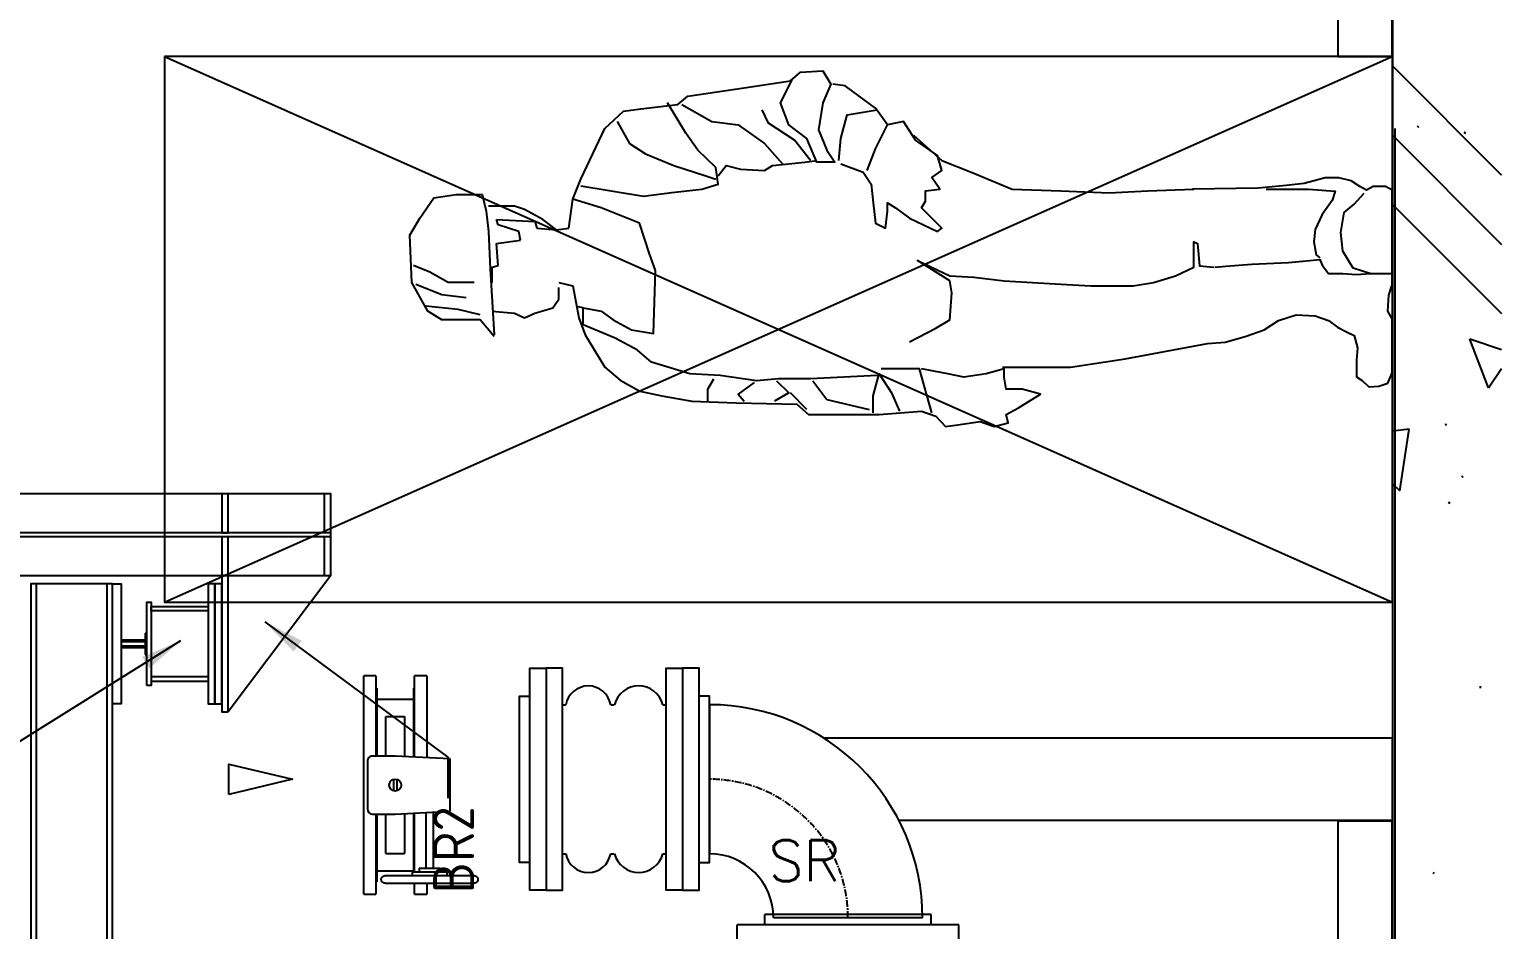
# Model space of a CAD drawing. Extents: x -181672 to 290600, y -29000 to 395522.
# Drawn here: x -7202 to -4504, y 38126 to 39776 of the extents above; entities that cross this region are included whole.
import ezdxf

# ---------------------------------------------------------------- set-up
doc = ezdxf.new("R2010")
doc.units = 0
doc.header["$LTSCALE"] = 10
doc.linetypes.add('XFM7P20PCW$0$CENTER', pattern=[2, 1.25, -0.25, 0.25, -0.25])
doc.linetypes.add('XFM7P20PCW$0$HIDDEN', pattern=[9.525, 6.35, -3.175])
doc.layers.add('XFM7P20PCW$0$A-FLOR-1', color=252, linetype='Continuous', lineweight=9)
for name, color, linetype in [('XFM7P20PCW$0$C.EQ', 252, 'Continuous'), ('XFM7P20PCW$0$M-CWTR-VAVE', 252, 'Continuous'), ('XFM7P20PCW$0$P-PCWR-20.7-P', 252, 'Continuous'), ('XFM7P20PCW$0$SH-LINE-10', 252, 'Continuous'), ('XFM7P20PCW$0$SH-LINE-130', 252, 'Continuous'), ('XFM7P20PCW$0$SH-LINE-170', 252, 'Continuous'), ('XFM7P20PCW$0$SH-LINE-252', 252, 'Continuous'), ('XFM7P20PCW$0$SH-TEXT', 252, 'Continuous')]:
    doc.layers.add(name, color=color, linetype=linetype)
doc.styles.add('XFM7P20PCW$0$aa-txt', font='isocp.shx', dxfattribs={"bigfont": 'chineset'})
doc.styles.add('XFM7P20PCW$0$Standard', font='txt.shx', dxfattribs={"bigfont": 'chineset.shx'})
doc.dimstyles.new('XFM7P20PCW$0$adim-5', dxfattribs={"dimscale": 10, "dimtxt": 0.25, "dimasz": 0.25, "dimexe": 0.1, "dimexo": 0.5, "dimgap": 0.15, "dimtad": 0, "dimdec": 4, "dimlfac": 5, "dimdsep": 46, "dimtxsty": 'XFM7P20PCW$0$aa-txt', "dimcen": 2.5, "dimclrd": 3, "dimclre": 3, "dimclrt": 256, "dimadec": 0, "dimazin": 0, "dimtfac": 1, "dimtdec": 4, "dimtmove": 0, "dimatfit": 3, "dimfxl": 1, "dimtolj": 1, "dimtzin": 0, "dimarcsym": 0})
pattern_1 = [(135, (-3620.4, 35032), (-898.03, -898.03), []), (135, (-3747.4, 35032), (-898.03, -898.03), []), (135, (-3874.4, 35032), (-898.03, -898.03), []), (140, (-3620.4, 35032), (79.696, 910.92), [95.25, -1047.75]), (85, (-3620.4, 35032), (-955.284, -176.214), [76.2, -838.2]), (190.451, (-3613.7, 35107.9), (-875.583, 734.71), [80.95, -890.45]), (136.184, (-3874.4, 35032), (210.21, 1355.395), [142.88, -1571.62]), (186.636, (-3856.9, 35144.9), (-1237.14, 1187.01), [121.42, -1335.68]), (81.184, (-3874.4, 35032), (-1237.13, 1187.03), [114.3, -1257.3]), (111, (-3810.9, 35159), (511.326, 758.07), [95.25, -1047.75]), (56, (-3810.9, 35159), (-920.94, 309.01), [76.2, -838.2]), (161.451, (-3768.3, 35222.15), (-409.607, 1067.085), [80.95, -890.45]), (127.5, (-3620.37, 35031.98), (-422.775, 15.443), [3.353, -824.687, 3.353, -847.547, -841.375]), (127.5, (-3620.37, 35031.98), (-422.775, 15.443), [-1678.94, 3.353, -838.022]), (97.5, (-3620.37, 35032), (-500.903, 334.098), [3.353, -481.787, 3.353, -805.637, -320.675]), (97.5, (-3620.37, 35032), (-500.903, 334.098), [-1294.13, 3.353, -317.322]), (57.5, (-3620.37, 34748.77), (28.645, 677.955), [3.353, -314.147, 3.353, -2301.697]), (57.5, (-3620.37, 34748.77), (28.645, 677.955), [-320.853, -987.247, 3.353, -1311.097]), (47.5, (-3620.4, 34621.8), (-127.133, 740.647), [3.353, -409.397, 3.353, -654.507, -933.45]), (47.5, (-3620.4, 34621.8), (-127.133, 740.647), [-1070.61, 3.353, -930.097])]

# ---------------------------------------------------------------- blocks, each defined once
blk = doc.blocks.new('XFM7P20PCW$0$SL250')
at = {"color": 3}
for p, q in [((1.905, -20.32), (1.905, 20.32)), ((4.92125, 20.32), (1.905, 20.32)), ((4.92125, -20.32), (4.92125, 20.32)), ((1.905, 15.24), (0, 15.24)), ((0, -15.24), (0, 15.24)), ((1.905, -15.24), (0, -15.24)), ((4.92125, -20.32), (1.905, -20.32))]:
    blk.add_line(p, q, dxfattribs=at)
blk = doc.blocks.new('XFM7P20PCW$0$A$C2FAC25FF')
for p, q in [((0, 390.5), (0, 117.5)), ((390.5, 0), (117.5, 0))]:
    blk.add_line(p, q)
for radius in [390.5, 117.5]:
    blk.add_arc((0, 0), radius, 0, 90)
at = {"color": 1, "linetype": 'XFM7P20PCW$0$CENTER'}
blk.add_arc((0, 0), 254, 0, 90, dxfattribs=at)
at = {"color": 0, "style": 'XFM7P20PCW$0$Standard'}
blk.add_text('SR', height=75, dxfattribs=at).set_placement((108.1, 67.2))
blk = doc.blocks.new('XFM7P20PCW$0$J2-10')
at = {"layer": 'XFM7P20PCW$0$M-CWTR-VAVE'}
for p, q in [((5.14, 13.65), (4.54, 13.65)), ((14.69, 13.65), (14.09, 13.65)), ((23.5, 13.65), (22.9, 13.65)), ((5.14, -13.65), (4.54, -13.65)), ((14.69, -13.65), (14.09, -13.65)), ((23.5, -13.65), (22.9, -13.65))]:
    blk.add_line(p, q, dxfattribs=at)
for points in [[(1.52, 20.32), (-1.5, 20.32), (-1.5, -20.32), (1.52, -20.32), (1.52, 20.32)], [(1.52, 20.32), (4.54, 20.32), (4.54, -20.32), (1.52, -20.32), (1.52, 20.32)], [(26.52, 20.32), (23.5, 20.32), (23.5, -20.32), (26.52, -20.32), (26.52, 20.32)], [(26.52, 20.32), (29.54, 20.32), (29.54, -20.32), (26.52, -20.32), (26.52, 20.32)], [(-1.5, 15.24), (-3.4, 15.24), (-3.4, -15.24), (-1.5, -15.24)], [(29.54, 15.24), (31.44, 15.24), (31.44, -15.24), (29.54, -15.24)]]:
    blk.add_lwpolyline(points, dxfattribs=at)
for centre, radius, start, end in [((9.56, 12.53), 4.56, 14.2066, 165.7934), ((18.8, 12.92), 4.17, 10.0533, 169.9467), ((9.56, -12.53), 4.56, 194.2066, 345.7934), ((18.8, -12.92), 4.17, 190.0533, 349.9467)]:
    blk.add_arc(centre, radius, start, end, dxfattribs=at)
blk = doc.blocks.new('XFM7P20PCW$0$Man-180')
at = {"color": 0, "linetype": 'ByBlock'}
for p, q in [((-150.3, 1649.7), (-153.8, 1608.9)), ((-97.7, 1649.7), (-70, 1649.7)), ((-70, 1649.7), (-66.5, 1638.5)), ((42.2, 1608.9), (42.2, 1656.8)), ((-66.5, 1638.5), (-26.3, 1642)), ((-26.3, 1642), (-20.3, 1597.7)), ((-4.5, 1601.2), (7.9, 1638.5)), ((7.9, 1638.5), (17.4, 1642)), ((17.4, 1642), (13.9, 1571.7)), ((-153.8, 1608.9), (-162.7, 1590.6)), ((-20.3, 1597.7), (-4.5, 1601.2)), ((35.7, 1590.6), (42.2, 1608.9)), ((-162.7, 1590.6), (-153.8, 1571.7)), ((-153.8, 1571.7), (-144.4, 1538.6)), ((1.5, 1568.2), (-1.5, 1531.6)), ((13.9, 1571.7), (1.5, 1568.2)), ((17.4, 1556.9), (35.7, 1590.6)), ((-144.4, 1538.6), (-128.5, 1527.4)), ((-1.5, 1531.6), (17.4, 1556.9)), ((-128.5, 1527.4), (-107.2, 1527.4)), ((-1.5, 1531.6), (1.5, 1509.1)), ((-144.4, 1483.1), (-141.6, 1495.5)), ((-253, 714.7), (-253, 589.5)), ((-253, 589.5), (-237.6, 489.6)), ((-237.6, 489.6), (-209.4, 338.4)), ((-81.4, 41.3), (-81.4, -0.3))]:
    blk.add_line(p, q, dxfattribs=at)
for points in [[(-197, 1646.1), (-166.2, 1671.5), (-166.2, 1741.8), (-150.3, 1767.8), (-97.7, 1797.3), (-10.9, 1800.9), (20.3, 1782.6), (57.6, 1756.6), (63.5, 1715.8), (63.5, 1668), (32.7, 1660.9), (-4.5, 1656.8), (-72.9, 1653.2), (-194, 1646.1)], [(-100.7, 1789.7), (-119.6, 1741.8), (-125.5, 1697.5)], [(-97.7, 1682.8), (-97.7, 1730.6), (-78.9, 1764.3), (-66.5, 1793.8)], [(-156.8, 1671.5), (-147.3, 1712.3), (-140.9, 1771.4)], [(-97.7, 1527.4), (-103.7, 1502), (-162.7, 1490.8), (-194, 1479.6), (-253, 1443), (-276.8, 1415.1), (-296.8, 1378.9), (-305.6, 1339), (-315, 1284.1), (-318, 1202.6), (-321, 1091.5), (-339.8, 1069.7), (-339.8, 940.3), (-333.4, 862.9), (-342.8, 836.9), (-361.7, 818.6)], [(-268.4, 943.9), (-274.4, 1066.1), (-274.4, 1125.2), (-277.8, 1165.3), (-268.4, 1232.1), (-265.4, 1287.6), (-243.6, 1357.9), (-221.8, 1383.3), (-199.9, 1424.1), (-175.1, 1483.1), (-144.4, 1483.1), (-150.3, 1450), (-166.2, 1428.2), (-184.6, 1394.5), (-191, 1353.8), (-75.9, 1350.2), (-45.1, 1361.4), (10.9, 1379.8), (38.7, 1450), (54.6, 1502)], [(1.5, 1509.1), (54.6, 1502), (91.8, 1487.3), (184.6, 1443), (215.8, 1409.3), (220.6, 1377.3), (228.2, 1309.5), (243.6, 1291.2), (259, 1187.8), (271.4, 1102.7), (287.3, 1084.4), (290.2, 1043.7), (265.4, 1028.9), (231.2, 1043.7), (181.6, 1051.4), (144.4, 1036.6), (122.5, 1021.8), (122.5, 1054.9), (166.2, 1073.2), (191, 1106.3), (231.2, 1121.1), (274.9, 1099.2)], [(79.4, 1487.3), (60.5, 1372.7), (67, 1320.7), (72.9, 1265.2), (82.4, 1235.6), (113.1, 1239.8), (144.4, 1272.8), (175.6, 1294.7), (231.2, 1328.4)], [(197, 1420.5), (156.8, 1398.1), (137.9, 1368.5), (116.6, 1317.1), (97.7, 1258.1), (91.8, 1239.8)], [(228.2, 1302.4), (197, 1246.9), (191, 1199), (156.8, 1150.6), (119.6, 1117.5)], [(-315, 1254.5), (-293.2, 1254.5), (-274.4, 1243.3)], [(97.7, 1235.6), (116.6, 1220.9), (110.1, 1194.9), (107.2, 1150.6), (116.6, 1135.8), (122.5, 1076.8), (125.5, 1054.9)], [(-280.8, 1169.5), (-302.6, 1199), (-315, 1187.8)], [(125.5, 1066.1), (163.2, 1095.7), (194, 1143.5), (218.8, 1154.7)], [(-277.8, 1128.7), (-299.7, 1106.3), (-315, 1132.3)], [(-330.4, 1073.2), (-299.7, 1102.7)], [(-277.8, 1062), (-312.1, 1036.6)], [(-312.1, 1036.6), (-330.4, 958.6)], [(119.6, 1010.6), (104.2, 969.8), (82.4, 955.1), (48.1, 951.5), (10.9, 947.4), (1.5, 929.1), (32.7, 925.5), (48.1, 925.5), (38.7, 910.8), (20.3, 884.8), (-4.5, 833.4), (1.5, 825.7), (38.7, 862.9), (51.1, 855.3), (70, 855.3), (72.9, 829.3), (94.8, 844), (107.2, 825.7), (134.9, 833.4), (163.2, 873.6), (197, 896), (191, 925.5), (221.8, 947.4), (243.6, 976.9), (262.4, 1002.9), (265.4, 1025.4)], [(125.5, 1014.1), (166.2, 1010.6), (209.4, 999.4), (218.8, 943.9)], [(-336.9, 951.5), (-305.6, 951.5), (-265.4, 940.3), (-299.7, 917.9), (-333.4, 903.1)], [(107.2, 962.2), (147.3, 947.4), (191, 925.5)], [(-336.9, 844), (-256, 866.5), (-256, 936.8)], [(-206.4, 884.8), (-181.6, 836.9), (-166.2, 811), (-116.6, 807.4), (-94.8, 811), (-57.6, 870), (-85.3, 811), (-88.3, 766.7), (-94.8, 711.1), (-100.7, 607.8), (-104.2, 552.3), (-104.2, 474.9), (-97.7, 437.7), (-85.3, 397.5), (-70, 363.8), (-23.3, 363.8), (-26.3, 356.8), (-67, 353.2), (-70, 327.2)], [(172.2, 877.7), (125.5, 825.7), (103.7, 770.2), (72.9, 696.4), (70, 607.8), (66.5, 519.2), (70, 448.9), (72.9, 363.8)], [(-361.7, 818.6), (-358.7, 796.2), (-352.2, 755.4), (-361.7, 729.5), (-355.2, 704.1), (-339.8, 707.6), (-327.4, 685.2), (-302.6, 645), (-293.2, 678.1), (-293.2, 707.6), (-271.4, 711.1), (-256, 711.1), (-265.4, 744.2), (-271.4, 785), (-265.4, 814.5), (-256, 862.9)], [(-209.4, 338.4), (-206.9, 306.5), (-196.5, 269.9), (-184.6, 235.1), (-167.2, 208.5), (-157.3, 176), (-158.8, 141.2), (-167.2, 116.9), (-179.6, 100.4), (-188, 83.9), (-195, 69.7), (-217.3, 63.8), (-239.6, 65.6), (-270.4, 65.6), (-277.3, 55.5), (-289.2, 43.1), (-287.8, 24.8), (-282.3, 8.3), (-263.4, 0), (-164.2, 0), (-150.3, 8.3), (-121.1, 6.5), (-102.2, 0), (-71.4, 0), (71.4, 0), (77.9, 12.4), (77.9, 34.8), (71.4, 47.3), (77.9, 59.7), (88.3, 75.6), (93.8, 98), (93.8, 122.9), (83.3, 161.8), (79.9, 194.3), (74.9, 245.7), (72.9, 366.2)], [(-69.5, 325.4), (-68, 304.8), (-64.5, 257.5), (-61, 190.2), (-57.6, 151.2), (-55.6, 132.9), (-66, 128.8), (-81.4, 116.9), (-81.4, 90.4), (-83.3, 65.6), (-81.4, 41.3), (-71.4, 71.5), (-40.2, 90.4), (-6, 94.5), (30.3, 88), (45.6, 69.7), (66, 51.4)], [(72.9, 230.9), (72.9, 153.6), (69.5, 104.5), (52.6, 110.5), (26.8, 128.8), (-1, 141.2), (-23.3, 143.5), (-47.1, 139.4), (-52.6, 132.9)]]:
    blk.add_lwpolyline(points, dxfattribs=at)
blk = doc.blocks.new('XFM7P20PCW$0$BV-250A-VP')
for p, q in [((166, 202.6), (166.1, 202.9)), ((166, 202.4), (166, 202.6)), ((166, 202.1), (166, 202.4)), ((166, 39.1), (166, 202.1)), ((166.1, 203.5), (166.2, 203.8)), ((166.1, 203.2), (166.1, 203.5)), ((166.1, 202.9), (166.1, 203.2)), ((166.2, 203.8), (166.3, 204)), ((166.3, 204), (166.4, 204.3)), ((166.4, 204.6), (166.6, 204.8)), ((166.4, 204.3), (166.4, 204.6)), ((166.6, 204.8), (166.7, 205.1)), ((166.7, 205.1), (166.8, 205.3)), ((166.8, 205.3), (166.9, 205.6)), ((166.9, 205.6), (167.1, 205.8)), ((167.1, 205.8), (167.2, 206)), ((167.2, 206), (167.4, 206.3)), ((167.4, 206.3), (167.6, 206.5)), ((167.6, 206.5), (167.7, 206.7)), ((167.7, 206.7), (167.9, 206.9)), ((167.9, 206.9), (168.1, 207.1)), ((168.1, 207.1), (168.3, 207.3)), ((168.3, 207.3), (168.5, 207.5)), ((168.5, 207.5), (168.8, 207.7)), ((168.8, 207.7), (169, 207.8)), ((169, 207.8), (169.2, 208)), ((169.2, 208), (169.5, 208.1)), ((169.5, 208.1), (169.7, 208.3)), ((169.7, 208.3), (170, 208.4)), ((170, 208.4), (170.2, 208.5)), ((170.2, 208.5), (170.5, 208.6)), ((170.5, 208.6), (170.7, 208.7)), ((170.7, 208.7), (171, 208.8)), ((171, 208.8), (171.3, 208.9)), ((171.3, 208.9), (171.5, 208.9)), ((171.5, 208.9), (171.8, 209)), ((171.8, 209), (172.1, 209)), ((172.1, 209), (172.4, 209.1)), ((172.4, 209.1), (172.6, 209.1)), ((172.6, 209.1), (172.9, 209.1)), ((172.9, 209.1), (173, 209.1)), ((173, 209.1), (173.3, 209.1)), ((173.3, 209.1), (173.6, 209.1)), ((173.6, 209.1), (173.8, 209)), ((173.8, 209), (174.1, 209)), ((174.1, 209), (174.4, 208.9)), ((174.4, 208.9), (174.7, 208.9)), ((174.7, 208.9), (174.9, 208.8)), ((174.9, 208.8), (175.2, 208.7)), ((175.2, 208.7), (175.5, 208.6)), ((175.5, 208.6), (175.7, 208.5)), ((175.7, 208.5), (176, 208.4)), ((176, 208.4), (176.2, 208.3)), ((176.2, 208.3), (176.5, 208.2)), ((176.5, 208.2), (176.7, 208)), ((176.7, 208), (177, 207.9)), ((177, 207.9), (177.2, 207.7)), ((177.2, 207.7), (177.4, 207.5)), ((177.4, 207.5), (177.6, 207.4)), ((177.6, 207.4), (177.8, 207.2)), ((177.8, 207.2), (178, 207)), ((178, 207), (178.2, 206.8)), ((178.2, 206.8), (178.4, 206.5)), ((178.4, 206.5), (178.6, 206.3)), ((178.6, 206.3), (178.7, 206.1)), ((178.7, 206.1), (178.9, 205.9)), ((178.9, 205.9), (179, 205.6)), ((179, 205.6), (179.2, 205.4)), ((179.2, 205.4), (179.3, 205.1)), ((179.3, 205.1), (179.4, 204.9)), ((179.4, 204.9), (179.5, 204.6)), ((179.5, 204.6), (179.6, 204.4)), ((179.6, 204.4), (179.7, 204.1)), ((179.7, 204.1), (179.8, 203.8)), ((179.8, 203.8), (179.8, 203.6)), ((179.8, 203.6), (179.9, 203.3)), ((179.9, 203.3), (179.9, 203)), ((179.9, 203), (180, 202.7)), ((180, 202.7), (180, 202.4)), ((180, 202.4), (180, 202.2)), ((180, 202.2), (180, 202.1)), ((180, 39.1), (180, 202.1)), ((-47.8, 158.4), (-53.1, 57.6)), ((47.8, 158.4), (-47.8, 158.4)), ((53.1, 57.6), (47.8, 158.4)), ((159, 139.8), (152, 139.8)), ((152, 101.4), (152, 139.8)), ((166, 152.6), (159, 152.6)), ((159, 88.6), (159, 152.6)), ((-200, 115.2), (-200, 93.2)), ((-200, 115.2), (-50.1, 115.2)), ((152, 127.6), (49.4, 127.6)), ((50.2, 113.6), (152, 113.6)), ((180.1, 115.2), (200, 115.2)), ((200, 93.2), (200, 115.2)), ((-51.3, 93.2), (-200, 93.2)), ((-177.5, 93.2), (-177.5, 91.6)), ((-51.4, 91.6), (-177.5, 91.6)), ((-157, 91.6), (-157, 23.6)), ((159, 93.2), (51.3, 93.2)), ((159.1, 91.6), (51.4, 91.6)), ((152, 101.4), (159, 101.4)), ((157, 23.6), (157, 91.6)), ((159, 88.6), (166, 88.6)), ((200, 93.2), (180.1, 93.2)), ((-125.6, 74.6), (-52.2, 74.6)), ((-125.6, 40.6), (-125.6, 74.6)), ((-53.1, 57.6), (-53.1, 16.2)), ((10.5, 60.9), (-10.5, 60.9)), ((-10.5, 54.3), (10.5, 54.3)), ((52.2, 74.6), (125.6, 74.6)), ((53.1, 16.2), (53.1, 57.6)), ((125.6, 40.6), (125.6, 74.6)), ((-53.1, 40.6), (-125.6, 40.6)), ((125.6, 40.6), (53.1, 40.6)), ((166, 39), (166, 39.1)), ((166, 38.7), (166, 39)), ((166, 38.5), (166, 38.7)), ((166.1, 38.2), (166, 38.5)), ((166.1, 37.9), (166.1, 38.2)), ((166.2, 37.6), (166.1, 37.9)), ((166.2, 37.4), (166.2, 37.6)), ((166.3, 37.1), (166.2, 37.4)), ((166.4, 36.8), (166.3, 37.1)), ((166.5, 36.6), (166.4, 36.8)), ((166.6, 36.3), (166.5, 36.6)), ((166.7, 36), (166.6, 36.3)), ((166.8, 35.8), (166.7, 36)), ((167, 35.5), (166.8, 35.8)), ((167.1, 35.3), (167, 35.5)), ((167.3, 35.1), (167.1, 35.3)), ((167.4, 34.8), (167.3, 35.1)), ((167.6, 34.6), (167.4, 34.8)), ((167.8, 34.4), (167.6, 34.6)), ((168, 34.2), (167.8, 34.4)), ((168.2, 34), (168, 34.2)), ((168.4, 33.8), (168.2, 34)), ((168.6, 33.6), (168.4, 33.8)), ((168.8, 33.5), (168.6, 33.6)), ((169, 33.3), (168.8, 33.5)), ((169.3, 33.2), (169, 33.3)), ((169.5, 33), (169.3, 33.2)), ((169.8, 32.9), (169.5, 33)), ((170, 32.8), (169.8, 32.9)), ((170.3, 32.6), (170, 32.8)), ((170.5, 32.5), (170.3, 32.6)), ((170.8, 32.4), (170.5, 32.5)), ((171.1, 32.4), (170.8, 32.4)), ((171.3, 32.3), (171.1, 32.4)), ((171.6, 32.2), (171.3, 32.3)), ((171.9, 32.2), (171.6, 32.2)), ((172.2, 32.1), (171.9, 32.2)), ((172.4, 32.1), (172.2, 32.1)), ((172.7, 32.1), (172.4, 32.1)), ((173, 32.1), (172.7, 32.1)), ((173.1, 32.1), (173, 32.1)), ((173.4, 32.1), (173.1, 32.1)), ((173.6, 32.1), (173.4, 32.1)), ((173.9, 32.1), (173.6, 32.1)), ((174.2, 32.2), (173.9, 32.1)), ((174.5, 32.2), (174.2, 32.2)), ((174.7, 32.3), (174.5, 32.2)), ((175, 32.4), (174.7, 32.3)), ((175.3, 32.5), (175, 32.4)), ((175.5, 32.6), (175.3, 32.5)), ((175.8, 32.7), (175.5, 32.6)), ((176, 32.8), (175.8, 32.7)), ((176.3, 32.9), (176, 32.8)), ((176.5, 33.1), (176.3, 32.9)), ((176.8, 33.2), (176.5, 33.1)), ((177, 33.4), (176.8, 33.2)), ((177.2, 33.5), (177, 33.4)), ((177.5, 33.7), (177.2, 33.5)), ((177.7, 33.9), (177.5, 33.7)), ((177.9, 34.1), (177.7, 33.9)), ((178.1, 34.3), (177.9, 34.1)), ((178.3, 34.5), (178.1, 34.3)), ((178.4, 34.7), (178.3, 34.5)), ((178.6, 34.9), (178.4, 34.7)), ((178.8, 35.1), (178.6, 34.9)), ((178.9, 35.4), (178.8, 35.1)), ((179.1, 35.6), (178.9, 35.4)), ((179.2, 35.9), (179.1, 35.6)), ((179.3, 36.1), (179.2, 35.9)), ((179.4, 36.4), (179.3, 36.1)), ((179.6, 36.6), (179.4, 36.4)), ((179.7, 37.2), (179.6, 36.9)), ((179.6, 36.9), (179.6, 36.6)), ((179.8, 37.4), (179.7, 37.2)), ((179.9, 37.7), (179.8, 37.4)), ((180, 38.5), (179.9, 38.2)), ((179.9, 38.2), (179.9, 38)), ((179.9, 38), (179.9, 37.7)), ((180, 39.1), (180, 38.8)), ((180, 38.8), (180, 38.5)), ((-200, 22), (-200, 0)), ((-200, 22), (-53.2, 22)), ((200, 0), (-200, 0)), ((-177.5, 23.6), (-177.5, 22)), ((-177.5, 23.6), (-53.2, 23.6)), ((-43.6, 6.6), (43.6, 6.6)), ((53.2, 23.6), (177.5, 23.6)), ((53.2, 22), (200, 22)), ((177.5, 22), (177.5, 23.6)), ((200, 0), (200, 22))]:
    blk.add_line(p, q)
blk.add_circle((0, 57.6), 11)
for centre, start, end in [((-43.6, 16.2), 180, 270), ((43.6, 16.2), 270, 0)]:
    blk.add_arc(centre, 9.56, start, end)
blk = doc.blocks.new('XFM7P20PCW$0$A$Cd4ff1465')
at = {"layer": 'XFM7P20PCW$0$SH-LINE-10'}
for p, q in [((308.131, 87.721), (308.131, 86.259)), ((308.235, 87.721), (308.235, 86.259)), ((308.496, 87.721), (308.496, 86.259)), ((308.601, 87.721), (308.601, 86.259)), ((309.018, 86.259), (307.713, 86.259)), ((307.713, 86.259), (307.713, 86.155)), ((309.018, 86.259), (309.018, 86.155))]:
    blk.add_line(p, q, dxfattribs=at)
at = {"layer": 'XFM7P20PCW$0$SH-LINE-130', "ltscale": 0.1}
blk.add_line((312.532, 74.91), (304.199, 81.176), dxfattribs=at)
for points in [[(312.532, 74.91), (317.532, 74.91), (317.532, 126.576), (312.532, 126.576)], [(214.699, 93.243), (214.699, 88.243), (312.032, 88.243), (312.032, 93.243)], [(304.199, 81.176), (312.532, 81.176), (312.532, 81.576), (304.199, 81.576)]]:
    blk.add_lwpolyline(points, close=True, dxfattribs=at)
at = {"layer": 'XFM7P20PCW$0$SH-LINE-130', "linetype": 'XFM7P20PCW$0$HIDDEN', "ltscale": 5}
blk.add_lwpolyline([(314.916, 74.91), (315.149, 74.91), (315.149, 126.576), (314.916, 126.576)], close=True, dxfattribs=at)
at = {"layer": 'XFM7P20PCW$0$SH-LINE-130'}
blk.add_lwpolyline([(214.699, 88.576), (312.032, 88.576), (312.032, 92.91), (214.699, 92.91)], close=True, dxfattribs=at)
at = {"layer": 'XFM7P20PCW$0$SH-LINE-130', "linetype": 'XFM7P20PCW$0$HIDDEN', "ltscale": 5}
for points in [[(314.916, 81.576), (312.532, 81.576), (312.532, 81.176), (314.916, 81.176)], [(317.532, 81.576), (315.149, 81.576), (315.149, 81.176), (317.532, 81.176)], [(314.916, 75.31), (312.532, 75.31), (312.532, 74.91), (317.532, 74.91), (317.532, 75.31), (315.149, 75.31)]]:
    blk.add_lwpolyline(points, dxfattribs=at)
at = {"layer": 'XFM7P20PCW$0$SH-LINE-170'}
for points in [[(304.699, 88.243), (312.032, 88.243), (312.032, 87.721), (304.699, 87.721)], [(305.826, 86.155), (310.906, 86.155), (310.906, 85.894), (305.826, 85.894)], [(304.699, 81.994), (312.032, 81.994), (312.032, 82.412), (304.699, 82.412)], [(304.699, 81.576), (312.032, 81.576), (312.032, 81.994), (304.699, 81.994)]]:
    blk.add_lwpolyline(points, close=True, dxfattribs=at)
for points in [[(306.348, 82.412), (306.348, 85.894), (306.087, 85.894), (306.087, 82.412)], [(310.384, 82.412), (310.384, 85.894), (310.645, 85.894), (310.645, 82.412)]]:
    blk.add_lwpolyline(points, dxfattribs=at)
at = {"layer": 'XFM7P20PCW$0$SH-LINE-252'}
blk.add_line((339.827, 9.91), (0, 9.91), dxfattribs=at)
at = {"layer": 'XFM7P20PCW$0$SH-TEXT', "insert": (298.433, 66.16), "char_height": 2.5, "attachment_point": 9, "style": 'XFM7P20PCW$0$aa-txt'}
blk.add_mtext('BR2', dxfattribs=at)
at = {"layer": 'XFM7P20PCW$0$SH-TEXT', "annotation_type": 0, "has_hookline": 1, "hookline_direction": 0, "horizontal_direction": (-1, 0, 0)}
for points in [[(308.541, 84.092), (299.363, 98.788), (296.863, 98.788)], [(309.708, 78.949), (301.433, 67.751), (298.933, 67.751)]]:
    blk.add_leader(points, dimstyle='XFM7P20PCW$0$adim-5', dxfattribs=at)
blk = doc.blocks.new('XFM7P20PCW')
h = blk.add_hatch()
h.set_pattern_fill('FP_2', color=256, angle=90, style=0, pattern_type=2)
h.set_pattern_definition(pattern_1)
h.paths.add_polyline_path([(-4503.81063, 43114.9955), (-4503.81063, 48325.16239), (-4703.81063, 48325.16239), (-4703.81063, 30764.09437), (-4503.81063, 30764.09437), (-4503.81063, 42537.6267)])
at = {"layer": 'XFM7P20PCW$0$A-FLOR-1'}
h = blk.add_hatch(dxfattribs=at)
h.set_pattern_fill('FP_2', color=256, angle=90, style=0, pattern_type=2)
h.set_pattern_definition(pattern_1)
h.paths.add_polyline_path([(-4503.81063, 37798.03959), (-4503.81063, 40298.03959), (-4703.81063, 40298.03959), (-4703.81063, 37798.03959)])
for p, q in [((-4703.81063, 49113.16), (-4703.81063, 29638.51771)), ((-4703.81063, 40298.03959), (-4703.81063, 37798.03959))]:
    blk.add_line(p, q)
at = {"color": 1}
for p, q in [((-6954.33706, 38726.02235), (-4704.33707, 39726.02232)), ((-6954.33706, 39725.9049), (-4703.81063, 38726.02235))]:
    blk.add_line(p, q, dxfattribs=at)
for points in [[(-4704.33707, 39726.01713), (-4704.33707, 42681.01713), (-4803.81063, 42681.01713), (-4803.81063, 39726.01713)], [(-4704.33707, 36912.48368), (-4704.33707, 38324.93329), (-4803.81063, 38324.93329), (-4803.81063, 36912.48368)]]:
    blk.add_lwpolyline(points, close=True)
blk.add_lwpolyline([(-6954.33706, 39725.9049), (-6954.33706, 38726.02235), (-4703.81063, 38726.02235), (-4703.81063, 39725.9049)], close=True, dxfattribs=at)
at = {"layer": 'XFM7P20PCW$0$P-PCWR-20.7-P'}
blk.add_lwpolyline([(-5608.56567, 38326.81002), (-4703.81063, 38326.80759), (-4703.81063, 38476.80759), (-5745.24922, 38476.81039)], dxfattribs=at)
blk.add_lwpolyline([(-6836.22258, 38373.96408), (-6836.22258, 38429.65919), (-6719.55922, 38401.81164), (-6719.55922, 38401.81164)], close=True, dxfattribs=at)
at = {"xscale": 30, "yscale": 30, "zscale": 30, "rotation": 90}
blk.add_blockref('XFM7P20PCW$0$A$Cd4ff1465', (-4402.30053, 29399.02815), dxfattribs=at)
at = {"layer": 'XFM7P20PCW$0$C.EQ', "color": 8, "rotation": 90}
blk.add_blockref('XFM7P20PCW$0$Man-180', (-4704.08021, 39409.7117), dxfattribs=at)
at = {"layer": 'XFM7P20PCW$0$P-PCWR-20.7-P', "rotation": 270}
blk.add_blockref('XFM7P20PCW$0$BV-250A-VP', (-6589.10321, 38391.10688), dxfattribs=at)
at = {"layer": 'XFM7P20PCW$0$P-PCWR-20.7-P', "yscale": 10, "zscale": 10}
for name, p, xscale, rotation in [('XFM7P20PCW$0$J2-10', (-5989.65262, 38401.81164), 10, 180), ('XFM7P20PCW$0$SL250', (-5701.65262, 38154.17459), -10, 90)]:
    blk.add_blockref(name, p, dxfattribs=dict(at, xscale=xscale, rotation=rotation))
at = {"layer": 'XFM7P20PCW$0$P-PCWR-20.7-P'}
blk.add_blockref('XFM7P20PCW$0$A$C2FAC25FF', (-5955.65264, 38147.81164), dxfattribs=at)

msp = doc.modelspace()

# ---------------------------------------------------------------- block references
msp.add_blockref('XFM7P20PCW', (0, 0))

doc.saveas('drawing.dxf')
